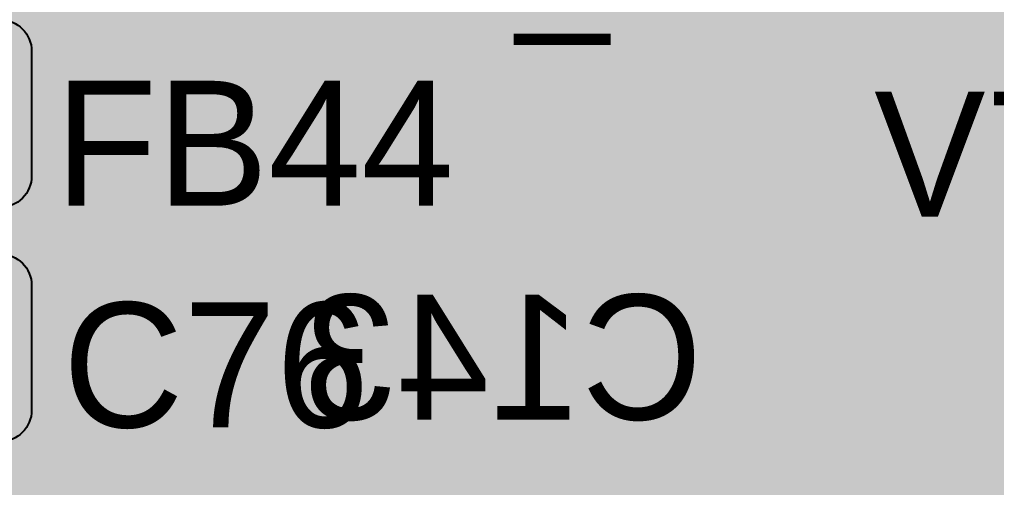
# Model space of a CAD drawing. Extents: x -28 to 199, y -61 to 255.
# Drawn here: x 133.67 to 139.93, y 165.11 to 168.1 of the extents above; entities that cross this region are included whole.
import ezdxf
from ezdxf.enums import TextEntityAlignment as Align

# ---------------------------------------------------------------- set-up
doc = ezdxf.new("R2010")
doc.units = 0
doc.header["$MEASUREMENT"] = 0
for name, color, linetype in [('ASSEMBLY_PART_NUMBERS_TOP', 102, 'CONTINUOUS'), ('DRILL_DRAWING', 21, 'CONTINUOUS'), ('GENERATED_SILKSCREEN_BTM', 255, 'CONTINUOUS'), ('GENERATED_SILKSCREEN_TOP', 140, 'CONTINUOUS'), ('PLANE_DATA_LAYER_BOTTOM', 10, 'CONTINUOUS'), ('PLANE_SHAPES_LAYER_2', 230, 'CONTINUOUS'), ('PLANE_SHAPES_LAYER_3', 81, 'CONTINUOUS'), ('PLANE_SHAPES_LAYER_BOTTOM', 10, 'CONTINUOUS'), ('SILKSCREEN_OUTLINES_TOP', 150, 'CONTINUOUS'), ('SILKSCREEN_REF_DES_BTM', 211, 'CONTINUOUS'), ('SILKSCREEN_REF_DES_TOP', 150, 'CONTINUOUS'), ('SOLDERMASK_PADS_TOP', 180, 'CONTINUOUS'), ('TRACES_LAYER_BOTTOM', 10, 'CONTINUOUS'), ('TRACES_LAYER_TOP', 150, 'CONTINUOUS')]:
    doc.layers.add(name, color=color, linetype=linetype)
doc.styles.add('VERIBEST_GERBER_0', font='txt')

msp = doc.modelspace()

# ---------------------------------------------------------------- hatches: boundary and pattern name
at = {"layer": 'PLANE_DATA_LAYER_BOTTOM'}
h = msp.add_hatch(color=256, dxfattribs=at)
h.paths.add_polyline_path([(149, 169.0762, -0.4142136), (148.9238, 169), (147.00001, 169, 0.4142136), (147, 168.99999), (147, 168.9142, -0.4142136), (146.9238, 168.838), (146.91684, 168.838, 0.1989122), (146.65026, 168.72758), (143.945, 166.02232, -0.1989134), (143.89111, 166), (137.25001, 166), (137.25, 166, -0.1462039), (137.2082, 165.98751), (134.12581, 165.98751, 0.1989122), (133.85924, 165.87709), (133.75447, 165.77232, -0.1989134), (133.70058, 165.75), (130.8262, 165.75, -0.4142136), (130.75, 165.8262), (130.75, 166.24999, 0.4142136), (130.74999, 166.25), (120.25001, 166.25, 0.4142136), (120.25, 166.24999), (120.25, 164.5762, -0.4142136), (120.1738, 164.5), (119.75389, 164.5, -0.138574), (119.71401, 164.51127, 0.2825715), (119.08599, 164.51127, -0.138574), (119.04611, 164.5), (108.75001, 164.5, 0.4142136), (108.75, 164.49999), (108.75, 161.5762, -0.4142136), (108.6738, 161.5), (108.5762, 161.5, -0.4142136), (108.5, 161.5762), (108.5, 161.9, 0.4142136), (108.05, 162.35), (106.95, 162.35, 0.3417827), (106.51438, 162.01284, -0.4469152), (106.4135, 161.96073, 0.4438706), (105.62073, 161.55634, -0.3389471), (105.54716, 161.5), (94.5762, 161.5, -0.4142136), (94.5, 161.5762), (94.5, 164.71207, -0.19891), (94.52232, 164.76595), (99.85355, 170.09719, 0.1989122), (100, 170.45074), (100, 172.1738, -0.4142136), (100.0762, 172.25), (130.74999, 172.25, 0.4142136), (130.75, 172.25001), (130.75, 194.11718, -0.19891), (130.77232, 194.17106), (131.34475, 194.7435, 0.1989122), (131.46923, 195.04402), (131.46923, 198.37998, 0.1989122), (131.34475, 198.6805), (130.77232, 199.25294, -0.19891), (130.75, 199.30682), (130.75, 214.91474, -0.4142136), (130.8262, 214.99094), (147.27913, 214.99094, -0.1989134), (147.33301, 214.96862), (148.97768, 213.32395, -0.19891), (149, 213.27007)], flags=0)
h.paths.add_polyline_path([(110.25, 165.75, -1), (112.25, 165.75, -1)], flags=0)
h.paths.add_polyline_path([(113.75, 169.75, -1), (116.75, 169.75, -1)], flags=0)
h.paths.add_polyline_path([(118.5, 169.75, -1), (121.5, 169.75, -1)], flags=0)
h.paths.add_polyline_path([(134.21, 170.75, 0.4142136), (134.46, 171), (134.46, 172.5, 0.4142136), (134.21, 172.75), (132.71, 172.75, 0.4142136), (132.46, 172.5), (132.46, 171, 0.4142136), (132.71, 170.75)], flags=0)
h.paths.add_polyline_path([(134.21, 177, 0.4142136), (134.46, 177.25), (134.46, 178.75, 0.4142136), (134.21, 179), (132.71, 179, 0.4142136), (132.46, 178.75), (132.46, 177.25, 0.4142136), (132.71, 177)], flags=0)
h.paths.add_polyline_path([(134.21, 183.25, 0.4142136), (134.46, 183.5), (134.46, 185, 0.4142136), (134.21, 185.25), (132.71, 185.25, 0.4142136), (132.46, 185), (132.46, 183.5, 0.4142136), (132.71, 183.25)], flags=0)
h.paths.add_polyline_path([(132.46, 190.5, -1), (134.46, 190.5, -1)], flags=0)
h.paths.add_polyline_path([(132.46, 196.75, -1), (134.46, 196.75, -1)], flags=0)
h.paths.add_polyline_path([(135, 171.75, -1), (137, 171.75, -1)], flags=0)
h.paths.add_polyline_path([(135, 178, -1), (137, 178, -1)], flags=0)
h.paths.add_polyline_path([(135, 184.25, -1), (137, 184.25, -1)], flags=0)
h.paths.add_polyline_path([(135, 190.5, -1), (137, 190.5, -1)], flags=0)
h.paths.add_polyline_path([(135, 196.75, -1), (137, 196.75, -1)], flags=0)
h.paths.add_polyline_path([(139.74999, 169, 0.4142136), (139.75, 169.00001), (139.75, 198.24999, 0.4142136), (139.74999, 198.25), (137.25001, 198.25, 0.4142136), (137.25, 198.24999), (137.25, 169.00001, 0.4142136), (137.25001, 169)], flags=0)
h.paths.add_polyline_path([(142.1, 210.3, -1), (143.3, 210.3, -1)], flags=0)
h.paths.add_polyline_path([(144.1, 179.2, 0.1385725), (144.01127, 179.51401, -0.138574), (144, 179.55389), (144, 192.31415, 0.1989122), (143.85355, 192.6677), (142.11105, 194.4102, 0.0466846), (142.03933, 194.46965, -0.046684), (142.02839, 194.47871), (141.90379, 194.60331, -0.1385729), (141.88356, 194.63948, 0.889074), (140.7, 194.5), (140.7, 194.5, 0.3470511), (141.16052, 193.91644, -0.1385729), (141.19669, 193.89621), (141.3898, 193.70309, 0.0466846), (141.46153, 193.64364, -0.046684), (141.47246, 193.63458), (142.97768, 192.12936, -0.19891), (143, 192.07548), (143, 179.55389, -0.138574), (142.98873, 179.51401, 0.1385725), (142.9, 179.2, 1)], flags=0)
h.paths.add_polyline_path([(143, 169, -1), (145, 169, -1)], flags=0)
h.paths.add_polyline_path([(145.3, 169.7, -1), (146.5, 169.7, -1)], flags=0)
h.paths.add_polyline_path([(144.5, 206.75, -1), (146.5, 206.75, -1)], flags=0)
h.paths.add_polyline_path([(145.6, 187.2, -1), (146.8, 187.2, -1)], flags=0)
h.paths.add_polyline_path([(148.11127, 212.58599, 0.1385725), (148.2, 212.9, 1), (147, 212.9, 0.1385725), (147.08873, 212.58599, -0.138574), (147.1, 212.54611), (147.1, 211.35389, -0.138574), (147.08873, 211.31401, 0.1385725), (147, 211, 1), (148.2, 211, 0.1385725), (148.11127, 211.31401, -0.138574), (148.1, 211.35389), (148.1, 212.54611, -0.138574)], flags=0)
h.paths.add_polyline_path([(145.75, 199.25, -1), (148.75, 199.25, -1)], flags=0)
h.paths.add_polyline_path([(146.55139, 201.67262, 6.5959246), (145.92262, 202.30139, -0.1217123), (145.93139, 202.2659), (145.93139, 202.2659, -0.5165322), (145.83004, 202.19397, 0.5165317), (144.5, 201.25), (144.5, 201.25, 1), (146.5, 201.25), (146.5, 201.25, 0.0842844), (146.44397, 201.58004, -0.6810727)], flags=0)
at = {"layer": 'PLANE_SHAPES_LAYER_2'}
h = msp.add_hatch(color=256, dxfattribs=at)
h.paths.add_polyline_path([(169.5, 129.25), (149.5, 129.25), (142.25, 122), (142.25, 90.5), (147.5, 90.5), (147.5, 80), (154, 80), (154, 69.25), (131.75, 69.25), (131.75, 73.25), (121.25, 73.25), (121.25, 81), (110.5, 81), (110.5, 125.75), (106.5, 125.75), (106.5, 128.75), (93.5, 128.75), (93.5, 120.25), (91.75, 120.25), (91.75, 121.5), (80, 121.5), (80, 118.25), (73.25, 118.25), (73.25, 124.5), (67.5, 124.5), (67.5, 128), (57.75, 128), (57.75, 120.25), (55.25, 120.25), (55.25, 121.5), (47.5, 121.5), (47.5, 119), (35, 119), (35, 134.75), (32.75, 134.75), (32.75, 159.75), (29.25, 159.75), (29.25, 175.25), (22.5, 175.25), (22.5, 195.25), (17.25, 195.25), (17.25, 198), (22.5, 198), (22.5, 216.5), (40.25, 216.5), (40.25, 235.5), (54.5, 235.5), (54.5, 254), (87.25, 254), (87.25, 236.25), (86.25, 236.25), (86.25, 228.75), (81, 228.75), (81, 218.75), (95.25, 218.75), (95.25, 194.5), (87, 194.5), (87, 172), (131.1, 172), (131.1, 208.75), (115.5, 208.75), (115.5, 213.75), (106.75, 213.75), (106.75, 218.75), (110.25, 222.25), (110.25, 226.25), (142.5, 226.25), (142.5, 221.5), (160.5, 221.5), (160.5, 240.75), (169.5, 240.75)])
h.paths.add_polyline_path([(35.5, 149.5), (41.75, 149.5), (41.75, 152), (39.25, 152), (39.25, 154), (37.75, 154), (37.75, 152), (35.5, 152)], flags=16)
h.paths.add_polyline_path([(37.5, 125.75), (37.5, 128.75), (42.75, 128.75), (42.75, 125.75)], flags=16)
h.paths.add_polyline_path([(52, 127.75), (52, 130.75), (54.25, 130.75), (54.25, 127.75)], flags=16)
h.paths.add_polyline_path([(50.75, 219.5), (50.75, 226.5), (71.75, 226.5), (71.75, 219.5)], flags=16)
h.paths.add_polyline_path([(66.5, 150.75), (66.5, 177.5), (72.25, 177.5), (72.25, 150.75)], flags=16)
h.paths.add_polyline_path([(47.25, 185.25), (73, 185.25), (73, 188.25), (70.25, 188.25), (70.25, 191), (47.25, 191)], flags=16)
h.paths.add_polyline_path([(84.5, 208), (84.5, 212.75), (85, 212.75), (85, 208)], flags=16)
h.paths.add_polyline_path([(61.5, 137.25), (87.75, 137.25), (87.75, 140.5), (84.75, 140.5), (84.75, 143), (61.5, 143)], flags=16)
h.paths.add_polyline_path([(88.75, 127), (88.75, 130), (91, 130), (91, 127)], flags=16)
h.paths.add_polyline_path([(85.5, 130.25), (85.5, 132.5), (91, 132.5), (91, 130.25)], flags=16)
h.paths.add_polyline_path([(108.75, 142.25), (135.75, 142.25), (135.75, 145.75), (132.25, 145.75), (132.25, 149), (108.75, 149)], flags=16)
h.paths.add_polyline_path([(114.25, 126.75), (140.75, 126.75), (140.75, 129.75), (137.25, 129.75), (137.25, 133), (114.25, 133)], flags=16)
h.paths.add_polyline_path([(155.25, 180.25), (166.25, 180.25), (166.25, 186.25), (152.25, 186.25), (152.25, 183), (155.25, 183)], flags=16)
at = {"layer": 'PLANE_SHAPES_LAYER_3'}
h = msp.add_hatch(color=256, dxfattribs=at)
h.paths.add_polyline_path([(169.5, 129.25), (149.5, 129.25), (142.25, 122), (142.25, 90.5), (147.5, 90.5), (147.5, 80), (154, 80), (154, 69.25), (131.75, 69.25), (131.75, 73.25), (121.25, 73.25), (121.25, 81), (110.5, 81), (110.5, 125.75), (106.5, 125.75), (106.5, 128.75), (93.5, 128.75), (93.5, 120.25), (91.75, 120.25), (91.75, 121.5), (80, 121.5), (80, 118.25), (73.25, 118.25), (73.25, 124.5), (67.5, 124.5), (67.5, 127.75), (58.25, 127.75), (58.25, 130.25), (88.75, 130.25), (88.75, 127), (91, 127), (91, 132.5), (55, 132.5), (55, 131.25), (52, 131.25), (52, 127.75), (55, 127.75), (55, 127.25), (57.75, 127.25), (57.75, 120.25), (55.25, 120.25), (55.25, 121.5), (47.5, 121.5), (47.5, 119), (35, 119), (35, 134.75), (32.75, 134.75), (32.75, 159.75), (29.25, 159.75), (29.25, 175.25), (22.5, 175.25), (22.5, 195.25), (17.25, 195.25), (17.25, 198), (22.5, 198), (22.5, 216.5), (40.25, 216.5), (40.25, 235.5), (54.5, 235.5), (54.5, 254), (87.25, 254), (87.25, 236.25), (86.25, 236.25), (86.25, 228.75), (81, 228.75), (81, 218.75), (95.25, 218.75), (95.25, 194.5), (87, 194.5), (87, 172), (131.1, 172), (131.1, 208.75), (115.5, 208.75), (115.5, 213.75), (106.75, 213.75), (106.75, 218.75), (110.25, 222.25), (110.25, 226.25), (142.5, 226.25), (142.5, 221.5), (160.5, 221.5), (160.5, 240.75), (169.5, 240.75)])
h.paths.add_polyline_path([(35.5, 149.5), (41.75, 149.5), (41.75, 152), (39.25, 152), (39.25, 154), (37.75, 154), (37.75, 152), (35.5, 152)], flags=16)
h.paths.add_polyline_path([(37.5, 125.75), (37.5, 128.75), (42.75, 128.75), (42.75, 125.75)], flags=16)
h.paths.add_polyline_path([(50.75, 219.5), (50.75, 226.5), (71.75, 226.5), (71.75, 219.5)], flags=16)
h.paths.add_polyline_path([(66.5, 150.75), (66.5, 177.5), (72.25, 177.5), (72.25, 150.75)], flags=16)
h.paths.add_polyline_path([(47.25, 185.25), (73, 185.25), (73, 188.25), (70.25, 188.25), (70.25, 191), (47.25, 191)], flags=16)
h.paths.add_polyline_path([(84.5, 208), (84.5, 212.75), (85, 212.75), (85, 208)], flags=16)
h.paths.add_polyline_path([(61.5, 137.25), (87.75, 137.25), (87.75, 140.5), (84.75, 140.5), (84.75, 143), (61.5, 143)], flags=16)
h.paths.add_polyline_path([(108.75, 142.25), (135.75, 142.25), (135.75, 145.75), (132.25, 145.75), (132.25, 149), (108.75, 149)], flags=16)
h.paths.add_polyline_path([(114.25, 126.75), (140.75, 126.75), (140.75, 129.75), (137.25, 129.75), (137.25, 133), (114.25, 133)], flags=16)
h.paths.add_polyline_path([(155.25, 180.25), (166.25, 180.25), (166.25, 186.25), (152.25, 186.25), (152.25, 183), (155.25, 183)], flags=16)

# ---------------------------------------------------------------- linework, layer by layer
at = {"layer": 'GENERATED_SILKSCREEN_BTM', "const_width": 0.15}
for points in [[(137.0728, 165.5592), (137.0792, 165.5576), (137.0832, 165.5544), (137.0848, 165.5488), (137.0856, 165.5424), (137.0848, 165.5368), (137.0832, 165.5312), (137.0792, 165.5272), (137.0728, 165.5264), (136.7608, 165.5264), (136.7552, 165.5272), (136.7504, 165.5312), (136.748, 165.5368), (136.7472, 165.5424), (136.748, 165.5488), (136.7504, 165.5544), (136.7552, 165.5576), (136.7608, 165.5592), (136.9016, 165.5592), (136.9016, 166.3104), (136.9024, 166.316), (136.9048, 166.32), (136.9088, 166.3224), (136.9144, 166.3232), (136.9184, 166.324), (136.9224, 166.324), (136.9256, 166.3224), (136.9288, 166.3192), (137.0848, 166.1), (137.0864, 166.0968), (137.0872, 166.0944), (137.0872, 166.0888), (137.0848, 166.084), (137.0808, 166.08), (137.076, 166.0768), (137.0704, 166.0752), (137.0672, 166.0752), (137.0648, 166.076), (137.0608, 166.0808), (136.9328, 166.26), (136.9328, 165.5592), (137.0728, 165.5592)], [(136.4048, 165.8176), (135.9744, 166.2464), (135.9744, 165.8176), (136.4048, 165.8176)], [(135.5624, 165.5296), (135.6976, 165.6392), (135.7, 165.6408), (135.7016, 165.6432), (135.7024, 165.6456), (135.7024, 165.648), (135.7016, 165.6536), (135.6984, 165.6592), (135.6944, 165.6632), (135.6896, 165.6664), (135.684, 165.6672), (135.6784, 165.6656), (135.548, 165.5592), (135.2896, 165.5592), (135.1648, 165.66), (135.1648, 165.8088), (135.288, 165.9104), (135.4208, 165.9104), (135.4272, 165.912), (135.4312, 165.9152), (135.4336, 165.9208), (135.4344, 165.9264), (135.4336, 165.932), (135.4312, 165.9368), (135.4272, 165.9408), (135.4208, 165.9424), (135.288, 165.9424), (135.1648, 166.044), (135.1648, 166.1928), (135.2896, 166.2936), (135.548, 166.2936), (135.6784, 166.1872), (135.684, 166.1856), (135.6896, 166.1864), (135.6944, 166.1888), (135.6984, 166.1936), (135.7016, 166.1984), (135.7024, 166.204), (135.7024, 166.2072), (135.7016, 166.2096), (135.7, 166.212), (135.6976, 166.2136), (135.5624, 166.3232), (135.56, 166.324), (135.5576, 166.3248), (135.5568, 166.3256), (135.5536, 166.3264), (135.284, 166.3264), (135.28, 166.3256), (135.2784, 166.3248), (135.2768, 166.324), (135.2736, 166.3232), (135.1384, 166.2136), (135.136, 166.2096), (135.1352, 166.2064), (135.1336, 166.204), (135.1328, 166.2008), (135.1328, 166.036), (135.1336, 166.0336), (135.1352, 166.028), (135.136, 166.024), (135.1384, 166.0224), (135.256, 165.9264), (135.1384, 165.8304), (135.1376, 165.8288), (135.136, 165.8272), (135.1352, 165.8264), (135.1352, 165.8248), (135.1336, 165.8192), (135.1328, 165.8168), (135.1328, 165.652), (135.1336, 165.648), (135.1352, 165.6448), (135.136, 165.6416), (135.1384, 165.6392), (135.2736, 165.5296), (135.2768, 165.528), (135.2776, 165.5272), (135.28, 165.5272), (135.2808, 165.5264), (135.2816, 165.5264), (135.284, 165.5264), (135.5536, 165.5264), (135.5568, 165.5272), (135.56, 165.528), (135.5624, 165.5296)], [(135.9744, 165.5424), (135.9736, 165.536), (135.9696, 165.532), (135.964, 165.5296), (135.9584, 165.5288), (135.9528, 165.5296), (135.948, 165.532), (135.944, 165.536), (135.9424, 165.5424), (135.9424, 165.7848), (135.9048, 165.7848), (135.8992, 165.7864), (135.8944, 165.7896), (135.892, 165.7952), (135.8912, 165.8008), (135.892, 165.8072), (135.8944, 165.8128), (135.8992, 165.8168), (135.9048, 165.8176), (135.9424, 165.8176), (135.9424, 166.288), (135.9432, 166.292), (135.9456, 166.2952), (135.9488, 166.2984), (135.9528, 166.3008), (135.9576, 166.3024), (135.9624, 166.3032), (135.9664, 166.3024), (135.9704, 166.2992), (136.456, 165.8136), (136.4592, 165.8088), (136.4608, 165.804), (136.46, 165.7992), (136.4568, 165.7936), (136.4552, 165.7896), (136.452, 165.7872), (136.4488, 165.7856), (136.4448, 165.7848), (135.9744, 165.7848), (135.9744, 165.5424)], [(137.8008, 165.5296), (137.9352, 165.6392), (137.9392, 165.6416), (137.94, 165.6448), (137.9416, 165.648), (137.9424, 165.652), (137.9424, 166.2008), (137.9416, 166.2048), (137.94, 166.208), (137.9384, 166.2096), (137.9376, 166.2112), (137.936, 166.2136), (137.8008, 166.3232), (137.7984, 166.324), (137.796, 166.3248), (137.7952, 166.3256), (137.792, 166.3264), (137.5224, 166.3264), (137.5184, 166.3256), (137.5168, 166.3248), (137.5144, 166.324), (137.512, 166.3232), (137.3768, 166.2136), (137.3736, 166.2096), (137.372, 166.2032), (137.3728, 166.1984), (137.3744, 166.1944), (137.3768, 166.1912), (137.3808, 166.188), (137.3848, 166.1856), (137.3888, 166.1848), (137.3928, 166.1848), (137.396, 166.1872), (137.528, 166.2936), (137.7864, 166.2936), (137.9096, 166.1928), (137.9096, 165.66), (137.7864, 165.5592), (137.528, 165.5592), (137.396, 165.6656), (137.3928, 165.6672), (137.3888, 165.668), (137.3848, 165.6672), (137.3808, 165.6648), (137.3768, 165.6616), (137.3744, 165.6576), (137.3728, 165.6528), (137.372, 165.648), (137.3736, 165.6432), (137.3768, 165.6392), (137.512, 165.5296), (137.5152, 165.528), (137.516, 165.5272), (137.5184, 165.5272), (137.5192, 165.5264), (137.52, 165.5264), (137.5224, 165.5264), (137.792, 165.5264), (137.7952, 165.5272), (137.7984, 165.528), (137.8008, 165.5296)]]:
    msp.add_lwpolyline(points, dxfattribs=at)
at = {"layer": 'GENERATED_SILKSCREEN_TOP', "const_width": 0.15}
for points in [[(135.8976, 168.1724), (135.8992, 168.166), (135.9032, 168.162), (135.908, 168.1596), (135.9136, 168.1588), (135.92, 168.1596), (135.9256, 168.162), (135.9296, 168.166), (135.9312, 168.1724), (135.9312, 168.8892), (136.4408, 168.1628), (136.4432, 168.1596), (136.4472, 168.158), (136.4512, 168.158), (136.456, 168.1596), (136.4616, 168.1612), (136.4664, 168.1636), (136.4688, 168.1676), (136.4696, 168.1724), (136.4696, 168.9404)], [(138.92, 168.9372), (138.92, 168.1724), (138.9216, 168.166), (138.9256, 168.162), (138.9304, 168.1596), (138.936, 168.1588), (138.9424, 168.1596), (138.948, 168.162), (138.952, 168.166), (138.9536, 168.1724), (138.9536, 168.882)], [(139.46, 168.882), (139.46, 168.1724)], [(135.8976, 168.9404), (135.8976, 168.1724)], [(136.4376, 168.9404), (136.4376, 168.2236), (135.9272, 168.9492)], [(139.46, 168.1724), (139.4608, 168.166), (139.4648, 168.162), (139.4704, 168.1596), (139.476, 168.1588), (139.4816, 168.1596), (139.4864, 168.162), (139.4904, 168.166), (139.492, 168.1724), (139.492, 168.9372)], [(139.676, 168.9404), (139.676, 168.1724), (139.6776, 168.166), (139.6816, 168.162), (139.6864, 168.1596), (139.692, 168.1588), (139.6984, 168.1596), (139.704, 168.162), (139.708, 168.166), (139.7096, 168.1724), (139.7096, 168.5404)], [(138.196, 168.3764), (138.196, 168.1724), (138.1944, 168.1668), (138.1912, 168.162), (138.1856, 168.1596), (138.1792, 168.1588), (138.1736, 168.1596), (138.168, 168.162), (138.1648, 168.1668), (138.1632, 168.1724), (138.1632, 168.502)], [(138.7344, 168.502), (138.7344, 168.1724), (138.7328, 168.1668), (138.7296, 168.162), (138.724, 168.1596), (138.7184, 168.1588), (138.7128, 168.1596), (138.7072, 168.162), (138.704, 168.1668), (138.7024, 168.1724), (138.7024, 168.3764)], [(134.2256, 168.2692), (134.0912, 168.1596), (134.0872, 168.158), (134.0864, 168.1572), (134.0848, 168.1572), (134.0832, 168.1564), (134.0824, 168.1564), (134.0808, 168.1564), (133.8112, 168.1564), (133.808, 168.1572), (133.8048, 168.158), (133.8016, 168.1596), (133.6672, 168.2692)], [(134.5576, 168.1596), (134.4232, 168.2692)], [(134.9816, 168.2692), (134.8464, 168.1596), (134.8432, 168.158), (134.8424, 168.1572), (134.84, 168.1572), (134.8392, 168.1564), (134.8384, 168.1564), (134.836, 168.1564), (134.5664, 168.1564), (134.5632, 168.1572), (134.56, 168.158), (134.5576, 168.1596)], [(137.22, 168.2692), (137.0856, 168.1596), (137.0816, 168.158), (137.0808, 168.1572), (137.0792, 168.1572), (137.0776, 168.1564), (137.0768, 168.1564), (137.0752, 168.1564), (136.8056, 168.1564), (136.8024, 168.1572), (136.7992, 168.158), (136.796, 168.1596), (136.6616, 168.2692)], [(135.2736, 168.1788), (135.2728, 168.1724), (135.2736, 168.1668), (135.276, 168.1612), (135.2792, 168.158), (135.2856, 168.1564), (135.5976, 168.1564), (135.6032, 168.158), (135.608, 168.1612), (135.6104, 168.1668), (135.6112, 168.1724), (135.6104, 168.1788)], [(137.428, 168.1836), (137.9744, 168.1836), (137.98, 168.1828), (137.984, 168.1796), (137.9864, 168.1756), (137.9864, 168.1708), (137.9856, 168.1644), (137.984, 168.1604), (137.98, 168.1572), (137.9744, 168.1564), (137.428, 168.1564), (137.4224, 168.1572), (137.4184, 168.1604), (137.416, 168.1644), (137.4152, 168.1708), (137.416, 168.1756), (137.4176, 168.1796), (137.4216, 168.1828), (137.428, 168.1836)], [(134.5632, 167.6636), (134.5688, 167.6652), (134.5736, 167.6684), (134.576, 167.674), (134.5768, 167.6796), (134.576, 167.686), (134.5736, 167.6908), (134.5688, 167.6948), (134.5632, 167.6964), (134.0232, 167.6964), (134.0176, 167.6948), (134.0128, 167.6908), (134.0088, 167.686), (134.0072, 167.6804), (134.0072, 166.9124), (134.0088, 166.9068), (134.0128, 166.902), (134.0176, 166.8996), (134.0232, 166.8988), (134.0296, 166.8996), (134.0352, 166.902), (134.0392, 166.9068), (134.0408, 166.9124), (134.0408, 167.3164), (134.4032, 167.3164), (134.4088, 167.3172), (134.4136, 167.3212), (134.416, 167.3268), (134.4168, 167.3324), (134.416, 167.338), (134.4136, 167.3436), (134.4088, 167.3476), (134.4032, 167.3492), (134.0408, 167.3492), (134.0408, 167.6636), (134.5632, 167.6636)], [(135.3088, 167.5764), (135.2056, 167.6908), (135.2, 167.6948), (135.1944, 167.6964), (134.7792, 167.6964), (134.7736, 167.6948), (134.7688, 167.6908), (134.7648, 167.686), (134.7632, 167.6804), (134.7632, 167.3308), (134.7632, 167.3284), (134.7632, 167.326), (134.7632, 166.9124), (134.7648, 166.9068), (134.7688, 166.9012), (134.7736, 166.8972), (134.7792, 166.8964), (135.1992, 166.8964), (135.3304, 167.0108), (135.3336, 167.0156), (135.3352, 167.022), (135.3352, 167.1932), (135.2176, 167.326), (135.3016, 167.3932), (135.304, 167.3964), (135.3064, 167.4004), (135.308, 167.4044), (135.3088, 167.4068), (135.3088, 167.5764)], [(134.7968, 167.6636), (135.1864, 167.6636), (135.276, 167.5636), (135.276, 167.4156), (135.1872, 167.3444), (134.7968, 167.3444), (134.7968, 167.6636)], [(136.0056, 166.9124), (136.0064, 166.906), (136.0104, 166.902), (136.016, 166.8996), (136.0216, 166.8988), (136.0272, 166.8996), (136.032, 166.902), (136.036, 166.906), (136.0376, 166.9124), (136.0376, 167.1548), (136.0752, 167.1548), (136.0808, 167.1564), (136.0856, 167.1596), (136.088, 167.1652), (136.0888, 167.1708), (136.088, 167.1772), (136.0856, 167.1828), (136.0808, 167.1868), (136.0752, 167.1876), (136.0376, 167.1876), (136.0376, 167.658), (136.0368, 167.662), (136.0344, 167.6652), (136.0312, 167.6684), (136.0272, 167.6708), (136.0224, 167.6724), (136.0176, 167.6732), (136.0136, 167.6724), (136.0096, 167.6692), (135.524, 167.1836), (135.5208, 167.1788), (135.5192, 167.174), (135.52, 167.1692), (135.5232, 167.1636), (135.5248, 167.1596), (135.528, 167.1572), (135.5312, 167.1556), (135.5352, 167.1548), (136.0056, 167.1548), (136.0056, 166.9124)], [(135.5752, 167.1876), (136.0056, 167.6164), (136.0056, 167.1876), (135.5752, 167.1876)], [(136.7616, 166.9124), (136.7624, 166.906), (136.7664, 166.902), (136.772, 166.8996), (136.7776, 166.8988), (136.7832, 166.8996), (136.788, 166.902), (136.792, 166.906), (136.7936, 166.9124), (136.7936, 167.1548), (136.8312, 167.1548), (136.8368, 167.1564), (136.8416, 167.1596), (136.844, 167.1652), (136.8448, 167.1708), (136.844, 167.1772), (136.8416, 167.1828), (136.8368, 167.1868), (136.8312, 167.1876), (136.7936, 167.1876), (136.7936, 167.658), (136.7928, 167.662), (136.7904, 167.6652), (136.7872, 167.6684), (136.7832, 167.6708), (136.7784, 167.6724), (136.7736, 167.6732), (136.7696, 167.6724), (136.7656, 167.6692), (136.28, 167.1836), (136.2768, 167.1788), (136.2752, 167.174), (136.276, 167.1692), (136.2792, 167.1636), (136.2808, 167.1596), (136.284, 167.1572), (136.2872, 167.1556), (136.2912, 167.1548), (136.7616, 167.1548), (136.7616, 166.9124)], [(136.3312, 167.1876), (136.7616, 167.6164), (136.7616, 167.1876), (136.3312, 167.1876)], [(139.5768, 166.8264), (139.5552, 166.8264), (139.5504, 166.8272), (139.5464, 166.8296), (139.5424, 166.8328), (139.5408, 166.8376), (139.2808, 167.6048), (139.28, 167.6112), (139.2824, 167.616), (139.2872, 167.62), (139.2928, 167.6232), (139.2984, 167.624), (139.304, 167.6232), (139.3088, 167.6208), (139.312, 167.6152), (139.5656, 166.8608), (139.8208, 167.6152), (139.824, 167.6208), (139.8288, 167.6232), (139.8344, 167.624), (139.84, 167.6232), (139.8456, 167.62), (139.8496, 167.616), (139.8512, 167.6112), (139.8504, 167.6048), (139.592, 166.8376), (139.5896, 166.8328), (139.5848, 166.8296), (139.5816, 166.8272), (139.5768, 166.8264)], [(134.7968, 167.3116), (135.1856, 167.3116), (135.3032, 167.1796), (135.3032, 167.0292), (135.1872, 166.9292), (134.7968, 166.9292), (134.7968, 167.3116)], [(134.1992, 165.4796), (134.0648, 165.5892), (134.0608, 165.5916), (134.06, 165.5948), (134.0584, 165.598), (134.0576, 165.602), (134.0576, 166.1508), (134.0584, 166.1548), (134.06, 166.158), (134.0616, 166.1596), (134.0624, 166.1612), (134.064, 166.1636), (134.1992, 166.2732), (134.2016, 166.274), (134.204, 166.2748), (134.2048, 166.2756), (134.208, 166.2764), (134.4776, 166.2764), (134.4816, 166.2756), (134.4832, 166.2748), (134.4856, 166.274), (134.488, 166.2732), (134.6232, 166.1636), (134.6264, 166.1596), (134.628, 166.1532), (134.6272, 166.1484), (134.6256, 166.1444), (134.6232, 166.1412), (134.6192, 166.138), (134.6152, 166.1356), (134.6112, 166.1348), (134.6072, 166.1348), (134.604, 166.1372), (134.472, 166.2436), (134.2136, 166.2436), (134.0904, 166.1428), (134.0904, 165.61), (134.2136, 165.5092), (134.472, 165.5092), (134.604, 165.6156), (134.6072, 165.6172), (134.6112, 165.618), (134.6152, 165.6172), (134.6192, 165.6148), (134.6232, 165.6116), (134.6256, 165.6076), (134.6272, 165.6028), (134.628, 165.598), (134.6264, 165.5932), (134.6232, 165.5892), (134.488, 165.4796), (134.4848, 165.478), (134.484, 165.4772), (134.4816, 165.4772), (134.4808, 165.4764), (134.48, 165.4764), (134.4776, 165.4764), (134.208, 165.4764), (134.2048, 165.4772), (134.2016, 165.478), (134.1992, 165.4796)], [(134.9224, 165.5004), (134.9208, 165.4948), (134.9216, 165.4892), (134.9256, 165.4844), (134.9296, 165.4812), (134.9352, 165.4796), (134.9408, 165.4788), (134.9456, 165.4804), (134.9496, 165.4852), (135.3808, 166.2524), (135.3824, 166.2564), (135.3824, 166.2596), (135.3824, 166.2628), (135.3808, 166.266), (135.3784, 166.2708), (135.3752, 166.274), (135.3712, 166.2756), (135.3672, 166.2764), (134.8272, 166.2764), (134.8216, 166.2748), (134.8176, 166.2708), (134.8144, 166.266), (134.8136, 166.2596), (134.8144, 166.254), (134.8176, 166.2484), (134.8216, 166.2444), (134.8272, 166.2436), (135.34, 166.2436), (134.9224, 165.5004)], [(135.9992, 166.2732), (136.1336, 166.1636), (136.1376, 166.1596), (136.1384, 166.1532), (136.1376, 166.1484), (136.136, 166.1444), (136.1336, 166.1412), (136.1296, 166.138), (136.1256, 166.1356), (136.1216, 166.1348), (136.1176, 166.1348), (136.1144, 166.1372), (135.9832, 166.2436), (135.724, 166.2436), (135.6008, 166.1428), (135.6008, 165.8556), (135.7096, 165.9444), (135.7128, 165.9452), (135.7144, 165.946), (135.7152, 165.946), (135.7152, 165.9468), (135.7192, 165.9476), (135.9888, 165.9476), (135.992, 165.9468), (135.992, 165.946), (135.9936, 165.946), (135.996, 165.9452), (135.9984, 165.9444), (136.1336, 165.8356), (136.1344, 165.8332), (136.136, 165.8324), (136.1368, 165.8316), (136.1368, 165.83), (136.1384, 165.8244), (136.1392, 165.822), (136.1392, 165.602), (136.1384, 165.598), (136.1368, 165.5948), (136.136, 165.5916), (136.1336, 165.5892), (135.9992, 165.4796), (135.9952, 165.478), (135.9944, 165.4772), (135.9928, 165.4772), (135.9912, 165.4764), (135.9904, 165.4764), (135.9888, 165.4764), (135.7192, 165.4764), (135.716, 165.4772), (135.7128, 165.478), (135.7096, 165.4796), (135.5752, 165.5892), (135.5736, 165.5908), (135.572, 165.5916), (135.5704, 165.594), (135.5688, 165.5996), (135.568, 165.602), (135.568, 166.1508), (135.5688, 166.1548), (135.5704, 166.158), (135.572, 166.1596), (135.5736, 166.1612), (135.5752, 166.1636), (135.7096, 166.2732), (135.7128, 166.274), (135.7152, 166.2748), (135.716, 166.2756), (135.7192, 166.2764), (135.9888, 166.2764), (135.992, 166.2756), (135.9928, 166.2756), (135.9936, 166.2748), (135.996, 166.274), (135.9992, 166.2732)], [(135.6008, 165.814), (135.6008, 165.61), (135.724, 165.5092), (135.9824, 165.5092), (136.1072, 165.61), (136.1072, 165.814), (135.9824, 165.9156), (135.724, 165.9156), (135.6008, 165.814)]]:
    msp.add_lwpolyline(points, dxfattribs=at)
at = {"layer": 'PLANE_SHAPES_LAYER_BOTTOM'}
for points in [[(130.75, 165.75), (137.25, 165.75), (130.75, 222), (137.25, 222)], [(137.25, 166), (147, 166), (137.25, 169), (147, 169)]]:
    msp.add_solid(points, dxfattribs=at)
at = {"layer": 'SOLDERMASK_PADS_TOP'}
for points in [[(133.75, 167.1, -0.4142136), (133.55, 166.9), (132.65, 166.9, -0.4142136), (132.45, 167.1), (132.45, 167.9, -0.4142136), (132.65, 168.1), (133.55, 168.1, -0.4142136), (133.75, 167.9)], [(132.45, 166.4, -0.4142136), (132.65, 166.6), (133.55, 166.6, -0.4142136), (133.75, 166.4), (133.75, 165.6, -0.4142136), (133.55, 165.4), (132.65, 165.4, -0.4142136), (132.45, 165.6)]]:
    msp.add_lwpolyline(points, format="xyb", close=True, dxfattribs=at)
at = {"layer": 'TRACES_LAYER_BOTTOM', "const_width": 0.254}
msp.add_lwpolyline([(128.2, 163.475), (131.99031, 163.475), (134.12581, 165.61051), (144.06634, 165.61051), (146.91684, 168.461), (151.35584, 168.461), (152.04184, 167.775), (152.7, 167.775)], dxfattribs=at)
at = {"layer": 'TRACES_LAYER_TOP', "const_width": 0.5}
for points in [[(91.3, 204), (92.91881, 202.38119), (92.91881, 175.68273), (95.91458, 172.68696), (122.90416, 172.68696), (125.18004, 170.41107), (136.15243, 170.41107), (141.03226, 165.53124), (141.03226, 162.26785), (147.55411, 155.746), (157.79016, 155.746), (163.1, 150.43616), (163.1, 144.6), (164.2, 143.5)], [(90.5, 201.9), (91.91525, 201.9), (92.26881, 201.54645), (92.26881, 175.37535), (95.69924, 171.94492), (122.68807, 171.94492), (125.20014, 169.43286), (135.86636, 169.43286), (140.2118, 165.08742), (140.2118, 161.43278), (146.76119, 154.8834), (156.96072, 154.8834), (162.15, 149.69412), (162.15, 142)], [(138.54, 171.75), (138.54, 169.40428), (141.91884, 166.02544), (141.91884, 165), (142.425, 165)], [(138.25, 156.4), (137.39999, 156.4), (137.39999, 157.6), (139.37516, 159.57517), (139.37516, 164.7133), (135.48567, 168.60279), (127.84767, 168.60279), (126.65, 167.40512), (126.65, 166.5)]]:
    msp.add_lwpolyline(points, dxfattribs=at)

# ---------------------------------------------------------------- texts
at = {"layer": 'ASSEMBLY_PART_NUMBERS_TOP', "style": 'VERIBEST_GERBER_0'}
for s, p in [('MMZ1608A182B', (132.25, 170.04)), ('SPC02SVJN-RC-3POS', (136, 169.21)), ('MMZ1608A182B', (127.5, 169.04)), ('SN74AHCT1G00DBVR', (117.75, 166.79))]:
    msp.add_text(s, height=2.032, dxfattribs=at).set_placement(p, align=Align.TOP_LEFT)
at = {"layer": 'DRILL_DRAWING', "style": 'VERIBEST_GERBER_0'}
for p in [(134.4, 164.3), (138.6, 164.3)]:
    msp.add_text('A', height=2, dxfattribs=at).set_placement(p, align=Align.MIDDLE_CENTER)
at = {"layer": 'SILKSCREEN_OUTLINES_TOP', "style": 'VERIBEST_GERBER_0'}
msp.add_text('BLOCING_AMP', height=0.8, dxfattribs=at).set_placement((132.04, 168.97), align=Align.TOP_LEFT)
at = {"layer": 'SILKSCREEN_REF_DES_BTM', "style": 'VERIBEST_GERBER_0', "text_generation_flag": 2}
msp.add_text('C143', height=0.8, dxfattribs=at).set_placement((138.05, 166.34), align=Align.TOP_LEFT)
at = {"layer": 'SILKSCREEN_REF_DES_TOP', "style": 'VERIBEST_GERBER_0'}
for s, p in [('FB44', (133.9, 167.71)), ('V72', (139.15, 167.64)), ('C76', (133.95, 166.29))]:
    msp.add_text(s, height=0.8, dxfattribs=at).set_placement(p, align=Align.TOP_LEFT)

doc.saveas('drawing.dxf')
